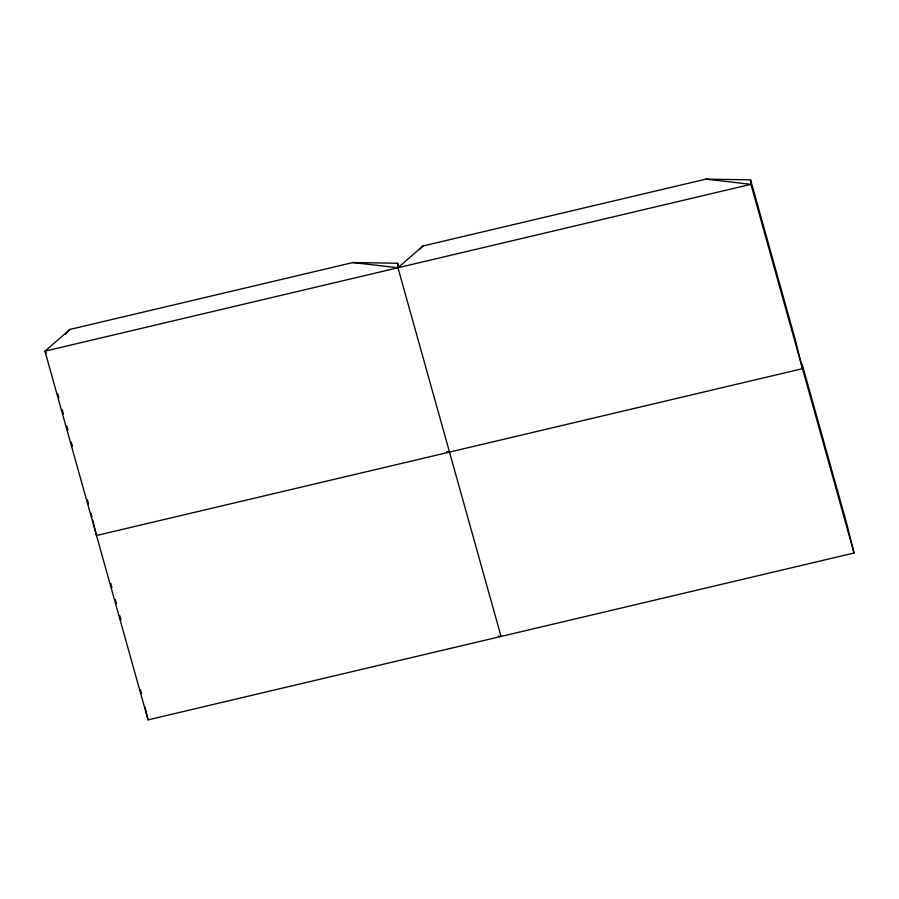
<?xml version="1.0" encoding="UTF-8"?>
<svg xmlns="http://www.w3.org/2000/svg" width="899" height="899" viewBox="0 0 899 899"><rect width="100%" height="100%" fill="white"/><g stroke="black" fill="none" stroke-linecap="round" stroke-linejoin="round"><path stroke-width="1.35" d="M65.088 334.428L69.987 329.416L352.88 262.564L397.594 263.25L398.729 267.306M420.047 249.001L422.979 245.989L705.872 179.137L750.586 179.834L794.828 338.035L802.504 368.68L96.496 535.512L92.664 519.757M69.987 329.416L44.95 351.172L148.054 719.863L854.05 553.02L846.386 522.386L802.144 364.174L802.504 368.68M422.979 245.989L397.954 267.745L352.88 262.564M705.872 179.137L750.946 184.329L854.05 553.02M498.327 636.121L501.046 636.436L397.954 267.745L397.594 263.25M46.501 353.487L44.95 351.172L750.946 184.329L750.586 179.834M57.761 393.762L58.885 397.796M62.267 409.877L63.391 413.9M66.773 425.991L67.897 430.014M71.279 442.094L72.403 446.129M87.428 499.833L88.552 503.856M110.813 583.485L111.948 587.508M115.319 599.588L116.443 603.622M119.825 615.703L120.949 619.726M140.48 689.544L141.604 693.567M144.851 706.726L148.054 719.863M91.069 513.194L92.024 517.139M449.5 452.096L446.769 451.781L449.5 452.096"/></g></svg>
